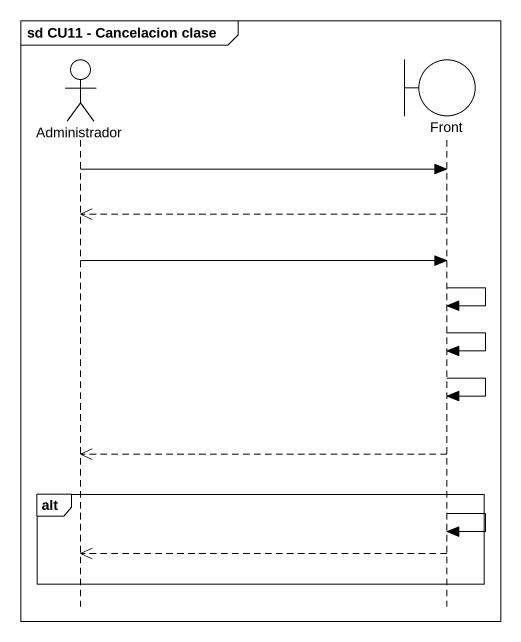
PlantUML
@startuml
mainframe sd CU11 - Cancelacion clase
hide footbox
actor Administrador
boundary Front

Administrador -> Front
Front -->> Administrador
Administrador -> Front
Front -> Front
Front -> Front
Front -> Front
Front -->> Administrador
alt
  Front -> Front
  Front -->> Administrador
end
@enduml
